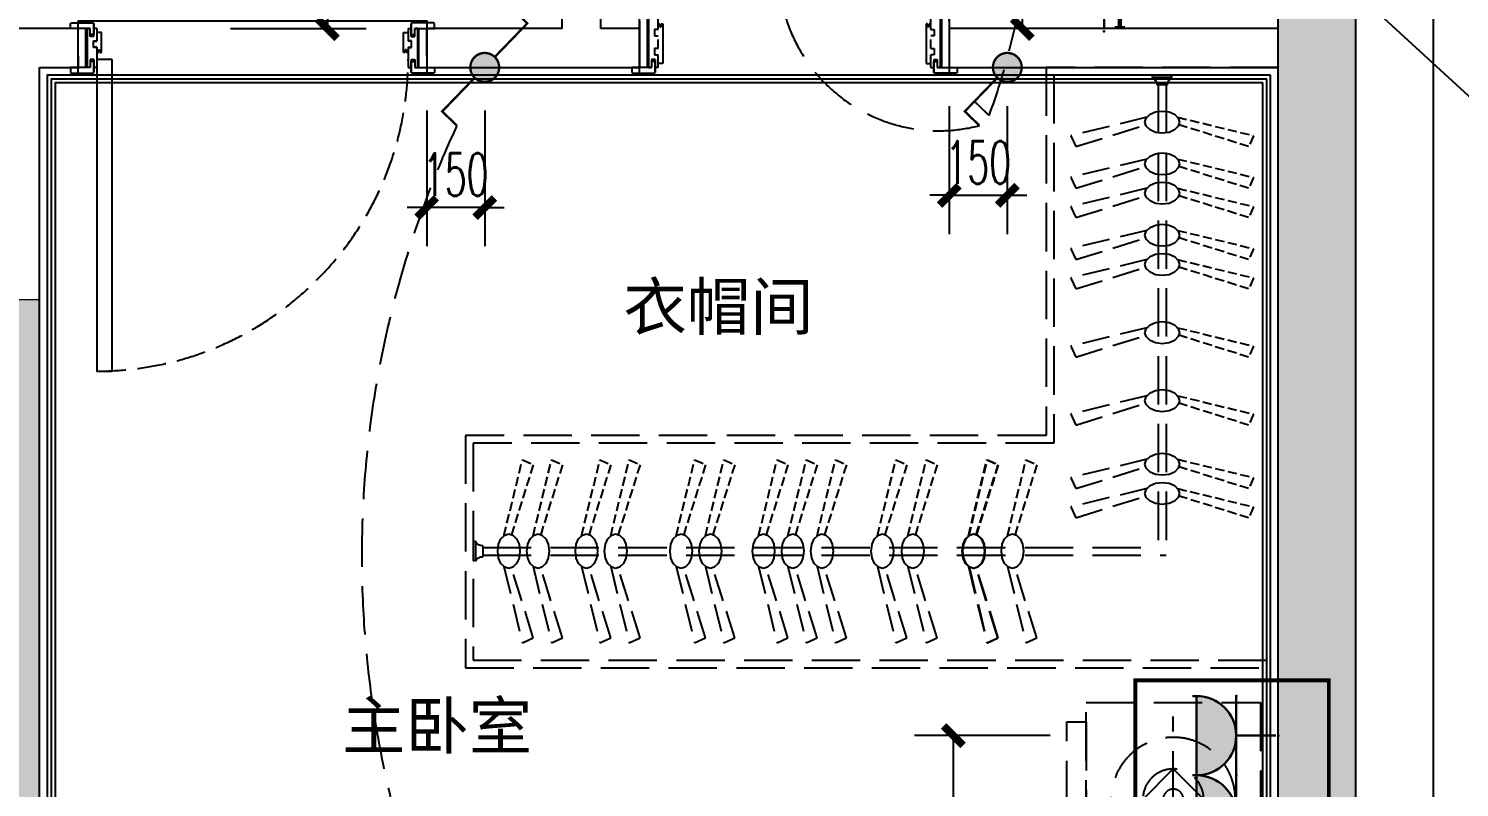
# Model space of a CAD drawing. Extents: x 184967 to 628822, y -100826 to 121332.
# Drawn here: x 402677 to 406373, y 38015 to 39974 of the extents above; entities that cross this region are included whole.
import ezdxf
from ezdxf.enums import TextEntityAlignment as Align

# ---------------------------------------------------------------- set-up
doc = ezdxf.new("R2010")
doc.units = 0
doc.header["$MEASUREMENT"] = 0
doc.linetypes.add('__DASH', pattern=[0.35, 0.25, -0.1])
doc.linetypes.add('DASH', pattern=[0.35, 0.25, -0.1])
for name, color, linetype in [('0-固定家具到顶', 55, 'Continuous'), ('0-活动家具', 55, 'Continuous'), ('E-给水', 34, 'Continuous'), ('E02-灯具开关连线', 6, 'Continuous'), ('KP12.00 Level 23 Keyplan$0$IFF-FURN-DETAIL', 250, 'Continuous'), ('P11-平面门套', 47, 'Continuous'), ('P11-平面门扇', 47, 'Continuous'), ('P13-文字说明', 52, 'Continuous'), ('T-灯具尺寸', 55, 'Continuous'), ('T03-天花造型', 30, 'Continuous'), ('WALL', 145, 'Continuous'), ('看线', 67, 'Continuous')]:
    doc.layers.add(name, color=color, linetype=linetype)
for name, color, linetype, lineweight in [('4#6#-col-2F~31F$0$COLU', 7, 'Continuous', 0), ('4#6#-col-2F~31F$0$COLU_HATCH', 251, 'Continuous', 0), ('E-插座', 60, 'Continuous', 30)]:
    doc.layers.add(name, color=color, linetype=linetype, lineweight=lineweight)
doc.styles.add('_TCH_LABEL', font='COMPLEX', dxfattribs={"bigfont": 'GBCBIG'})
doc.styles.get("Standard").update_dxf_attribs({"font": 'gbenor.shx', "bigfont": 'gbcbig.shx'})
doc.styles.add('尺寸标注', font='txt.shx', dxfattribs={"width": 0.6, "height": 110})
doc.styles.add('文字标注', font='')
doc.styles.get('文字标注').set_extended_font_data('SimSun')
doc.dimstyles.new('1-50', dxfattribs={"dimscale": 50, "dimtxt": 110, "dimasz": 1, "dimexe": 2, "dimexo": 2, "dimgap": 0.6, "dimtad": 1, "dimdec": 0, "dimrnd": 5, "dimtxsty": '尺寸标注', "dimblk": 'ARCHTICK', "dimcen": 2.5, "dimclrd": 251, "dimclre": 251, "dimclrt": 50, "dimadec": 0, "dimazin": 0, "dimtfac": 1, "dimtdec": 0, "dimtix": 1, "dimtmove": 2, "dimatfit": 3, "dimldrblk": 'DOT', "dimfxl": 1, "dimarcsym": 0})
doc.dimstyles.new('标注', dxfattribs={"dimtxt": 2.5, "dimasz": 1.5, "dimexe": 1.25, "dimexo": 0.625, "dimgap": 0, "dimtad": 1, "dimdsep": 46, "dimtxsty": 'Standard', "dimblk": 'z', "dimcen": 2.5, "dimadec": 0, "dimazin": 0, "dimtm": 1e-09, "dimtfac": 1, "dimtmove": 0, "dimatfit": 3, "dimldrblk": 'z', "dimfxl": 1, "dimarcsym": 0})

# ---------------------------------------------------------------- blocks, each defined once
blk = doc.blocks.new('*U913')
h = blk.add_hatch(color=256)
edge = h.paths.add_edge_path()
edge.add_ellipse((117.692261023738, 211.010664521014), major_axis=(72.28993609263809, 72.2899360926381), ratio=0.9999999999998557, start_angle=134.9999999999959, end_angle=224.9996776147957)
edge.add_line((117.6916857887234, 108.7772564773466), (117.6928362587226, 108.7772564773466))
edge.add_ellipse((117.692261023738, 211.010664521014), major_axis=(72.28993609263809, 72.2899360926381), ratio=0.9999999999998557, start_angle=225.000322385196, end_angle=314.9999999999959)
edge.add_line((219.9256690690237, 211.010664521014), (15.45885297845223, 211.010664521014))
for p, q in [((15.45885297687346, 221.2340053252292), (15.45885297687346, 211.010664521014)), ((219.9256690706025, 211.010664521014), (15.45885297687346, 211.010664521014)), ((219.9256690706025, 221.2340053252292), (219.9256690706025, 211.010664521014)), ((15.45885297687346, 108.7772564773466), (219.9256690706025, 108.7772564773466)), ((117.692261023738, 108.7772564773466), (117.692261023738, 6.543848433653466))]:
    blk.add_line(p, q)
at = {"extrusion": (0, 0, -1)}
blk.add_ellipse((117.692261023738, 211.010664521014), major_axis=(72.28993609263809, 72.2899360926381), ratio=0.9999999999998557, start_param=0.7853981633975202, end_param=3.926990816987313, dxfattribs=at)
for p in [(15.45885297687346, 108.7772564773466), (219.9256690706025, 108.7772564773466), (117.692261023738, 0.0002235690571978921)]:
    blk.add_point(p)
at = {"style": '_TCH_LABEL', "text_generation_flag": 4}
blk.add_text('P', height=0.004089336318310933, dxfattribs=at).set_placement((117.6802636327775, 0.004073607324016848))
at = {"style": '_TCH_LABEL'}
blk.add_attdef('B', text='', height=84.06593068615378, dxfattribs=at).set_placement((174.5899560559046, 51.23559392852962), align=Align.MIDDLE)
blk = doc.blocks.new('_ArchTick')
at = {"color": 0, "linetype": 'ByBlock', "const_width": 0.4}
blk.add_lwpolyline([(-0.5, -0.5), (0.5, 0.5)], dxfattribs=at)
blk = doc.blocks.new('*D926')
at = {"layer": 'Defpoints', "color": 0, "transparency": 16777216}
for p in [(405905.5467530283, 38148.73281132014), (405066.0809935305, 35348.73281132014), (405905.5467530283, 35348.73281132014)]:
    blk.add_point(p, dxfattribs=at)
at = {"layer": 'E-插座', "color": 251, "lineweight": -2, "transparency": 16777216}
for p, q in [((405316.0809935305, 38148.73281132014), (404966.0809935305, 38148.73281132014)), ((405066.0809935305, 38148.73281132014), (405066.0809935305, 35348.73281132014)), ((405316.0809935305, 35348.73281132014), (404966.0809935305, 35348.73281132014))]:
    blk.add_line(p, q, dxfattribs=at)
at = {"layer": 'E-插座', "color": 251, "lineweight": -2, "transparency": 16777216, "xscale": 50, "yscale": 50, "zscale": 50}
for p, rotation in [((405066.0809935305, 38148.73281132014), 90), ((405066.0809935305, 35348.73281132014), 270)]:
    blk.add_blockref('_ArchTick', p, dxfattribs=dict(at, rotation=rotation))
at = {"layer": 'E-插座', "color": 50, "transparency": 16777216, "insert": (404981.0809935304, 36748.73281132002), "char_height": 110, "attachment_point": 5, "rotation": 90, "style": '尺寸标注'}
blk.add_mtext('2800', dxfattribs=at)
blk = doc.blocks.new('_Dot')
at = {"color": 0, "linetype": 'ByBlock', "lineweight": -2}
blk.add_line((-0.5, 0), (-1, 0), dxfattribs=at)
at = {"color": 0, "linetype": 'ByBlock', "const_width": 0.5}
blk.add_lwpolyline([(-0.25, 0, 1), (0.25, 0, 1)], format="xyb", close=True, dxfattribs=at)
blk = doc.blocks.new('*D970')
at = {"layer": 'Defpoints', "color": 0, "linetype": 'ByBlock', "transparency": 16777216}
for p in [(405905.5467530283, 40423.73281932778), (405244.0000000005, 39973.73281932778), (405905.5467367341, 39973.73281932778)]:
    blk.add_point(p, dxfattribs=at)
at = {"layer": 'E-给水', "color": 251, "lineweight": -2, "transparency": 16777216}
for p, q in [((405494.0000000005, 40423.73281932778), (405144.0000000005, 40423.73281932778)), ((405244.0000000005, 40423.73281932778), (405244.0000000005, 39973.73281932778)), ((405494.0000000005, 39973.73281932778), (405144.0000000005, 39973.73281932778))]:
    blk.add_line(p, q, dxfattribs=at)
at = {"layer": 'E-给水', "color": 251, "linetype": 'ByBlock', "lineweight": -2, "transparency": 16777216, "xscale": 50, "yscale": 50, "zscale": 50}
for p, rotation in [((405244.0000000005, 40423.73281932778), 90), ((405244.0000000005, 39973.73281932778), 270)]:
    blk.add_blockref('_ArchTick', p, dxfattribs=dict(at, rotation=rotation))
at = {"layer": 'E-给水', "color": 50, "linetype": 'ByBlock', "transparency": 16777216, "insert": (405159.0000000003, 40198.73281932766), "char_height": 110, "attachment_point": 5, "rotation": 90, "style": '尺寸标注'}
blk.add_mtext('450', dxfattribs=at)
blk = doc.blocks.new('z')
blk.add_line((0, 0), (-1, -1.0232e-12))
blk.add_lwpolyline([(-1.171243120491743, 1.173285600293843, 0.36, 0.21, 0), (0, 0, 0.21, 0.36, 0), (-1.17124312049778, -1.173285600307485, 0.36, 0.36, 0)], format="xyseb")
blk = doc.blocks.new('*D1024')
at = {"layer": 'Defpoints', "color": 0, "linetype": 'ByBlock', "transparency": 16777216}
for p in [(403335.5468410215, 40573.73284154406), (402805.5468410216, 39973.73283412973), (403449.0000000005, 39973.73283412973)]:
    blk.add_point(p, dxfattribs=at)
at = {"layer": 'T-灯具尺寸', "color": 251, "lineweight": -2, "transparency": 16777216}
for p, q in [((403435.5468410215, 40573.73284154406), (403549.0000000005, 40573.73284154406)), ((403449.0000000005, 40573.73284154406), (403449.0000000005, 39973.73283412973)), ((403199.0000000005, 39973.73283412973), (403549.0000000005, 39973.73283412973))]:
    blk.add_line(p, q, dxfattribs=at)
at = {"layer": 'T-灯具尺寸', "color": 251, "linetype": 'ByBlock', "lineweight": -2, "transparency": 16777216, "xscale": 50, "yscale": 50, "zscale": 50}
for p, rotation in [((403449.0000000005, 40573.73284154406), 90), ((403449.0000000005, 39973.73283412973), 270)]:
    blk.add_blockref('_ArchTick', p, dxfattribs=dict(at, rotation=rotation))
at = {"layer": 'T-灯具尺寸', "color": 50, "linetype": 'ByBlock', "transparency": 16777216, "insert": (403364.0000000003, 40273.73283783677), "char_height": 110, "attachment_point": 5, "rotation": 90, "style": '尺寸标注'}
blk.add_mtext('600', dxfattribs=at)
blk = doc.blocks.new('*U52')
h = blk.add_hatch(color=256)
edge = h.paths.add_edge_path()
edge.add_arc((-1.56915918814846e-09, -3.135669499466292e-10), 62.10000000139564, -127.2198858071806, -82.21988580729841)
edge.add_arc((-1.743280421387983e-09, -1.813064646429407e-10), 62.10000000149572, -82.21988580715593, -37.21988580716038)
edge.add_arc((-1.603983412273033e-09, -2.871148699943555e-10), 62.1000000013083, -37.21988580716069, 7.78011419285809)
edge.add_arc((-1.546379592406455e-09, -3.324852827339241e-10), 62.10000000121783, 7.780114192900837, 52.78011419291992)
edge.add_arc((-1.673631860522179e-09, -2.342107100898074e-10), 62.10000000122108, 52.78011419277895, 97.78011419284384)
edge.add_arc((-1.511555368281882e-09, -3.589373626861984e-10), 62.10000000138753, -262.2198858070278, -217.2198858069993)
edge.add_arc((-1.824973610636357e-09, -1.208684720310946e-10), 62.10000000108983, -217.2198858069997, -172.2198858069997)
edge.add_arc((-1.359716408351157e-09, -1.803052346919156e-10), 62.1000000015266, -172.2198858071558, -127.2198858072611)
at = {"const_width": 9.936000000213985}
for points in [[(-8.406582733408314, 61.52836229661051), (-35.66610994495528, 261.0427332916591), (-122.6803543755188, 249.1540299765452)], [(8.40658273357362, -61.52836229683943), (35.66610994525934, -261.0427332917075), (122.6803543756966, -249.1540299767852)]]:
    blk.add_lwpolyline(points, dxfattribs=at)
blk.add_lwpolyline([(-37.56277055767007, -49.45147387296431, 0.1989123673796352), (8.406582733570012, -61.52836229683994, 0.1989123673796269), (49.4514738728953, -37.56277055785021, 0.1989123673796338), (61.5283622966887, 8.406582733400644, 0.1989123673796519), (37.56277055790166, 49.45147387268018, 0.1989123673796731), (-8.406582733408314, 61.52836229661051, 0.1989123673796564), (-49.45147387272334, 37.56277055761304, 0.1989123673796721), (-61.52836229651291, -8.40658273363916, 0.198912367379654)], format="xyb", close=True, dxfattribs=at)
blk = doc.blocks.new('*U315')
h = blk.add_hatch(color=256)
edge = h.paths.add_edge_path()
edge.add_arc((2.151484108099001e-10, -6.974238000939174e-11), 62.10000000139564, -127.2198858071806, -82.21988580729841)
edge.add_arc((4.102717757037622e-11, 6.25181052942971e-11), 62.10000000149572, -82.21988580715593, -37.21988580716038)
edge.add_arc((1.803241866853272e-10, -4.329030005711761e-11), 62.1000000013083, -37.21988580716069, 7.78011419285809)
edge.add_arc((2.379280065519053e-10, -8.866071279668637e-11), 62.10000000121783, 7.780114192900837, 52.78011419291992)
edge.add_arc((1.10675738436181e-10, 9.613859847430588e-12), 62.10000000122108, 52.78011419277895, 97.78011419284384)
edge.add_arc((2.727522306764784e-10, -1.151127927489604e-10), 62.10000000138753, -262.2198858070278, -217.2198858069993)
edge.add_arc((-4.066601167799644e-11, 1.229560979061431e-10), 62.10000000108983, -217.2198858069997, -172.2198858069997)
edge.add_arc((4.24591190607203e-10, 6.351933524532205e-11), 62.1000000015266, -172.2198858071558, -127.2198858072611)
for points, const_width in [([(-8.406582733408314, 61.52836229661051), (-35.66610994495528, 261.0427332916591), (-122.6803543755188, 249.1540299765452)], 9.936000000213985), ([(-114.5400134799443, 189.5743101636155), (-27.52576904937714, 201.4630134787299)], 7.500000000163696)]:
    blk.add_lwpolyline(points, dxfattribs=dict(const_width=const_width))
at = {"const_width": 9.936000000213985}
blk.add_lwpolyline([(-37.56277055767007, -49.45147387296431, 0.1989123673796352), (8.406582733570012, -61.52836229683994, 0.1989123673796269), (49.4514738728953, -37.56277055785021, 0.1989123673796338), (61.5283622966887, 8.406582733400644, 0.1989123673796519), (37.56277055790166, 49.45147387268018, 0.1989123673796731), (-8.406582733408314, 61.52836229661051, 0.1989123673796564), (-49.45147387272334, 37.56277055761304, 0.1989123673796721), (-61.52836229651291, -8.40658273363916, 0.198912367379654)], format="xyb", close=True, dxfattribs=at)
blk = doc.blocks.new('*D1043')
at = {"layer": 'Defpoints', "color": 0, "linetype": 'ByBlock', "transparency": 16777216}
for p in [(405055.5468542403, 39873.73280452582), (405205.5468542404, 39873.73280452556), (405205.5468542404, 39543.49998519805)]:
    blk.add_point(p, dxfattribs=at)
at = {"layer": 'E02-灯具开关连线', "color": 251, "lineweight": -2, "transparency": 16777216}
for p, q in [((405055.5468542403, 39773.73280452582), (405055.5468542403, 39443.49998519805)), ((405205.5468542404, 39773.73280452556), (405205.5468542404, 39443.49998519805)), ((405055.5468542403, 39543.49998519805), (405005.5468542403, 39543.49998519805)), ((405055.5468542403, 39543.49998519805), (405205.5468542404, 39543.49998519805)), ((405205.5468542404, 39543.49998519805), (405255.5468542404, 39543.49998519805))]:
    blk.add_line(p, q, dxfattribs=at)
at = {"layer": 'E02-灯具开关连线', "color": 251, "linetype": 'ByBlock', "lineweight": -2, "transparency": 16777216, "xscale": 50, "yscale": 50, "zscale": 50}
blk.add_blockref('_ArchTick', (405055.5468542403, 39543.49998519805), dxfattribs=at)
at = {"layer": 'E02-灯具开关连线', "color": 251, "linetype": 'ByBlock', "lineweight": -2, "transparency": 16777216, "xscale": 50, "yscale": 50, "zscale": 50, "rotation": 180}
blk.add_blockref('_ArchTick', (405205.5468542404, 39543.49998519805), dxfattribs=at)
at = {"layer": 'E02-灯具开关连线', "color": 50, "linetype": 'ByBlock', "transparency": 16777216, "insert": (405130.5468542404, 39628.49998519805), "char_height": 110, "attachment_point": 5, "style": '尺寸标注'}
blk.add_mtext('150', dxfattribs=at)
blk = doc.blocks.new('*D1044')
at = {"layer": 'Defpoints', "color": 0, "linetype": 'ByBlock', "transparency": 16777216}
for p in [(403705.5468410213, 39873.73280452582), (403855.5468410213, 39873.73280452572), (403705.5468410213, 39511.99998519805)]:
    blk.add_point(p, dxfattribs=at)
at = {"layer": 'E02-灯具开关连线', "color": 251, "lineweight": -2, "transparency": 16777216}
for p, q in [((403705.5468410213, 39761.99998519805), (403705.5468410213, 39411.99998519805)), ((403855.5468410213, 39761.99998519805), (403855.5468410213, 39411.99998519805)), ((403705.5468410213, 39511.99998519805), (403655.5468410213, 39511.99998519805)), ((403855.5468410213, 39511.99998519805), (403705.5468410213, 39511.99998519805)), ((403855.5468410213, 39511.99998519805), (403905.5468410213, 39511.99998519805))]:
    blk.add_line(p, q, dxfattribs=at)
at = {"layer": 'E02-灯具开关连线', "color": 251, "linetype": 'ByBlock', "lineweight": -2, "transparency": 16777216, "xscale": 50, "yscale": 50, "zscale": 50}
blk.add_blockref('_ArchTick', (403705.5468410213, 39511.99998519805), dxfattribs=at)
at = {"layer": 'E02-灯具开关连线', "color": 251, "linetype": 'ByBlock', "lineweight": -2, "transparency": 16777216, "xscale": 50, "yscale": 50, "zscale": 50, "rotation": 180}
blk.add_blockref('_ArchTick', (403855.5468410213, 39511.99998519805), dxfattribs=at)
at = {"layer": 'E02-灯具开关连线', "color": 50, "linetype": 'ByBlock', "transparency": 16777216, "insert": (403780.5468410213, 39596.99998519805), "char_height": 110, "attachment_point": 5, "style": '尺寸标注'}
blk.add_mtext('150', dxfattribs=at)
blk = doc.blocks.new('CTG')
at = {"color": 250, "linetype": 'DASH', "ltscale": 500}
for p, q in [((1599599.023498422, -1552240.778433566), (1599599.023498422, -1552020.182231938)), ((1599599.023498422, -1552162.066947831), (1599520.312012688, -1552240.778433566)), ((1599677.734984157, -1552240.778433566), (1599599.023498422, -1552162.066947831)), ((1599599.023498422, -1552240.778433566), (1599372.339264558, -1552240.778433566)), ((1599520.312012688, -1552240.778433566), (1599599.023498422, -1552319.489919301)), ((1599599.023498422, -1552240.778433566), (1599599.023498422, -1552460.658134645)), ((1599599.023498422, -1552319.489919301), (1599677.734984157, -1552240.778433566)), ((1599599.023498422, -1552240.778433566), (1599812.997915814, -1552240.778433566))]:
    blk.add_line(p, q, dxfattribs=at)
at = {"linetype": 'DASH', "ltscale": 500}
for points in [[(1599849.023498422, -1552465.778433566), (1599849.023498422, -1552015.778433566), (1599349.023498422, -1552015.778433566), (1599349.023498422, -1552465.778433566)], [(1599399.023498422, -1552465.778433566), (1599399.023498422, -1552515.778433566), (1599799.023498422, -1552515.778433566), (1599799.023498422, -1552465.778433566)]]:
    blk.add_lwpolyline(points, close=True, dxfattribs=at)
at = {"color": 250, "linetype": 'DASH', "ltscale": 500}
for major_axis, ratio, start_param, end_param in [((-113.3701593211881, -113.3701593211881), 0.9999999999993581, 3.141592653589664, 9.424777960769251), ((-55.65742532045987, 55.65742532045989), 0.9999999999969932, 4.71238898038482, 10.99557428756441), ((-26.4394873578456, -1.388866266762292), 0.9999999999757856, 4.701327179111829, 10.98451248629141)]:
    blk.add_ellipse((1599599.023498422, -1552240.778433566), major_axis=major_axis, ratio=ratio, start_param=start_param, end_param=end_param, dxfattribs=at)
blk = doc.blocks.new('*U885')
at = {"color": 251}
for p, q in [((20.0805182491531, 124.9999979953245), (20.08051798249334, 74.99999799526708)), ((920.0805166237624, 124.9999979953245), (920.0805167718903, 74.99999799526708))]:
    blk.add_line(p, q, dxfattribs=at)
at = {"layer": 'P11-平面门套', "ltscale": 200}
for p, q in [((-9.0082539828e-06, 168.3999979953478), (1.599990991722734, 169.9999979953245)), ((-9.0082539828e-06, 154.9999979953245), (-9.0082539828e-06, 168.3999979953478)), ((50.9999909916296, 154.9999979953245), (-9.0082539828e-06, 154.9999979953245)), ((1.599990991722734, 169.9999979953245), (58.39999099176929, 169.9999979953245)), ((39.99999099174603, 154.9999979953245), (39.99999093248017, 54.99999799532529)), ((42.99999093248014, 54.99999799532529), (42.999990991746, 154.9999979953245)), ((42.999990991746, 154.9999979953245), (42.99999093248014, 54.99999799532529)), ((50.99999099151318, 134.9999979953245), (50.9999909916296, 154.9999979953245)), ((58.39999099176929, 169.9999979953245), (59.999990991746, 168.3999979953478)), ((59.999990991746, 168.3999979953478), (59.999990991746, 139.9999979953245)), ((59.99999099128036, 134.9999979953245), (59.99999099128036, 166.9552061756803)), ((67.99999099174603, 154.9999979953245), (59.999990991746, 154.9999979953245)), ((67.99999099180422, 102.7828360671374), (67.99999099180422, 154.9999979953245)), ((872.1610438811695, 154.9999979953245), (880.1610438811695, 154.9999979953245)), ((872.161043881111, 102.7828360671374), (872.161043881111, 154.9999979953245)), ((881.7610438811462, 169.9999979953245), (880.1610438811695, 168.3999979953478)), ((880.1610438811695, 168.3999979953478), (880.1610438811695, 139.9999979953245)), ((880.1610438816349, 134.9999979953245), (880.1610438816349, 166.9552061756803)), ((938.5610438811927, 169.9999979953245), (881.7610438811462, 169.9999979953245)), ((889.1610438814023, 134.9999979953245), (889.1610438812859, 154.9999979953245)), ((889.1610438812859, 154.9999979953245), (940.161043881169, 154.9999979953245)), ((897.1610438219035, 54.99999799532529), (897.1610438811695, 154.9999979953245)), ((897.1610438811695, 154.9999979953245), (897.1610438219035, 54.99999799532529)), ((900.1610438811695, 154.9999979953245), (900.1610438219035, 54.99999799532529)), ((940.161043881169, 168.3999979953478), (938.5610438811927, 169.9999979953245)), ((940.161043881169, 154.9999979953245), (940.161043881169, 168.3999979953478)), ((51.99999099151319, 139.9999979953245), (50.99999099151318, 140.9999979953245)), ((59.99999099151319, 134.9999979953245), (50.99999099151318, 134.9999979953245)), ((59.999990991746, 139.9999979953245), (51.99999099151319, 139.9999979953245)), ((67.99999093253837, 103.3983006278257), (67.99999093253837, 126.7828360671382)), ((67.99999099180422, 116.9999979953245), (72.08458863462873, 116.9999979952663)), ((72.08458863457054, 109.2799979950614), (72.08458863462873, 116.9999979952663)), ((75.9153933489797, 109.2799979950614), (75.9153933490379, 116.9999979952663)), ((75.9153933490379, 116.9999979952663), (79.99999099180422, 116.9999979953245)), ((79.99999099180422, 116.9999979953245), (79.99999093253837, 64.99999799532532)), ((860.1610438811113, 116.9999979953245), (860.1610438218453, 64.99999799532532)), ((864.2456415238776, 116.9999979952663), (860.1610438811113, 116.9999979953245)), ((864.2456415239355, 109.2799979950614), (864.2456415238776, 116.9999979952663)), ((872.161043881111, 116.9999979953245), (868.0764462382867, 116.9999979952663)), ((868.0764462383449, 109.2799979950614), (868.0764462382867, 116.9999979952663)), ((872.1610438218453, 103.3983006278257), (872.1610438218453, 126.7828360671382)), ((880.1610438811695, 139.9999979953245), (888.1610438814023, 139.9999979953245)), ((880.1610438814023, 134.9999979953245), (889.1610438814023, 134.9999979953245)), ((888.1610438814023, 139.9999979953245), (889.1610438814023, 140.9999979953245)), ((59.99999093224733, 74.99999799532532), (50.99999093224732, 74.99999799532532)), ((50.99999093224732, 74.99999799532532), (50.99999093236374, 54.99999799532529)), ((67.99999093253837, 103.3983006278257), (58.99999093253837, 103.3983006278257)), ((58.99999093253837, 103.3983006278257), (58.99999093253837, 87.39830062782573)), ((58.99999099180422, 102.7828360671374), (58.99999099180422, 86.78283606713741)), ((67.99999099180422, 102.7828360671374), (58.99999099180422, 102.7828360671374)), ((58.99999093253837, 87.39830062782573), (67.99999093253837, 87.39830062782573)), ((58.99999099180422, 86.78283606713741), (67.99999099180422, 86.78283606713741)), ((59.9999909320145, 74.99999799532532), (59.9999909319563, 41.59999799530201)), ((67.99999093253837, 54.99999799532529), (67.99999093253837, 87.39830062782573)), ((72.08458863457054, 109.2799979950614), (75.9153933489797, 109.2799979950614)), ((868.0764462383449, 109.2799979950614), (864.2456415239355, 109.2799979950614)), ((872.1610438218453, 103.3983006278257), (881.1610438218453, 103.3983006278257)), ((872.161043881111, 102.7828360671374), (881.161043881111, 102.7828360671374)), ((872.1610438218453, 54.99999799532529), (872.1610438218453, 87.39830062782573)), ((881.1610438218453, 87.39830062782573), (872.1610438218453, 87.39830062782573)), ((881.161043881111, 86.78283606713741), (872.161043881111, 86.78283606713741)), ((880.1610438223692, 74.99999799532532), (880.1610438224271, 41.59999799530201)), ((880.1610438221363, 74.99999799532532), (889.1610438221363, 74.99999799532532)), ((881.1610438218453, 103.3983006278257), (881.1610438218453, 87.39830062782573)), ((881.161043881111, 102.7828360671374), (881.161043881111, 86.78283606713741)), ((889.1610438221363, 74.99999799532532), (889.1610438220199, 54.99999799532529)), ((50.99999093236374, 54.99999799532529), (-9.06751984079898e-06, 54.99999799532529)), ((-9.06751984079898e-06, 54.99999799532529), (-9.06751984079898e-06, 41.59999799530201)), ((-9.06751984079898e-06, 41.59999799530201), (1.599990932456876, 39.99999799532529)), ((1.599990932456876, 39.99999799532529), (58.39999093192135, 39.99999799532529)), ((42.99999093248014, 54.99999799532529), (50.99999093248017, 54.99999799532529)), ((51.99999093224733, 69.99999799532532), (50.99999093224732, 68.99999799532532)), ((59.99999093248014, 69.99999799532532), (51.99999093224733, 69.99999799532532)), ((58.39999093192135, 39.99999799532529), (59.9999909319563, 41.59999799530201)), ((59.99999093248014, 41.99999799532529), (59.99999093248014, 69.99999799532532)), ((67.99999093253837, 54.99999799532529), (59.99999093253835, 54.99999799532529)), ((79.99999093253837, 64.99999799532532), (67.99999093253837, 64.99999799532532)), ((860.1610438218453, 64.99999799532532), (872.1610438218453, 64.99999799532532)), ((872.1610438218453, 54.99999799532529), (880.1610438218453, 54.99999799532529)), ((880.1610438219035, 69.99999799532532), (888.1610438221363, 69.99999799532532)), ((880.1610438219035, 41.99999799532529), (880.1610438219035, 69.99999799532532)), ((881.7610438224623, 39.99999799532529), (880.1610438224271, 41.59999799530201)), ((938.5610438219268, 39.99999799532529), (881.7610438224623, 39.99999799532529)), ((888.1610438221363, 69.99999799532532), (889.1610438221363, 68.99999799532532)), ((889.1610438220199, 54.99999799532529), (940.1610438219033, 54.99999799532529)), ((897.1610438219035, 54.99999799532529), (889.1610438219035, 54.99999799532529)), ((940.1610438219033, 41.59999799530201), (938.5610438219268, 39.99999799532529)), ((940.1610438219033, 54.99999799532529), (940.1610438219033, 41.59999799530201))]:
    blk.add_line(p, q, dxfattribs=at)
at = {"layer": 'P11-平面门套'}
for p, q in [((20.08051824921858, 124.9999979952954), (20.08051824921858, 154.9999979953827)), ((920.0805166237258, 124.9999979952954), (920.0805166237258, 154.9999979953247)), ((20.08051798249334, 74.99999799526708), (20.08051798249334, 54.99999799532529)), ((920.0805167718903, 74.99999799526708), (920.0805167718903, 54.99999799532529))]:
    blk.add_line(p, q, dxfattribs=at)
blk = doc.blocks.new('A$C087C765B')
blk.add_lwpolyline([(764.1607779139304, 0.0004472729051485658), (804.1607779139304, 0.0004472733708098531), (804.1607779032202, 804.1615018498851), (764.1607779032202, 804.1615018498851)], close=True)
at = {"color": 250, "linetype": 'DASH', "ltscale": 300}
blk.add_arc((804.1607779139304, 0.0004472733708098531), 804.1610545765143, 90.00000000083378, 180, dxfattribs=at)
blk = doc.blocks.new('*U889')
at = {"color": 251}
for p, q in [((20.0805182491531, 124.9999979953245), (20.08051805657566, 24.99999799526712)), ((820.0805183380944, 124.9999979953245), (820.0805185603047, 24.99999799526712))]:
    blk.add_line(p, q, dxfattribs=at)
at = {"layer": 'P11-平面门套', "ltscale": 200}
for p, q in [((-9.0082539828e-06, 168.3999979953478), (1.599990991722734, 169.9999979953245)), ((-9.0082539828e-06, 154.9999979953245), (-9.0082539828e-06, 168.3999979953478)), ((50.9999909916296, 154.9999979953245), (-9.0082539828e-06, 154.9999979953245)), ((1.599990991722734, 169.9999979953245), (58.39999099176929, 169.9999979953245)), ((39.99999099174603, 154.9999979953245), (39.9999910065625, 4.999997995325344)), ((42.99999100656246, 4.999997995325344), (42.999990991746, 154.9999979953245)), ((42.999990991746, 154.9999979953245), (42.99999100656246, 4.999997995325344)), ((50.99999099151318, 134.9999979953245), (50.9999909916296, 154.9999979953245)), ((58.39999099176929, 169.9999979953245), (59.999990991746, 168.3999979953478)), ((59.999990991746, 168.3999979953478), (59.999990991746, 139.9999979953245)), ((59.99999099128036, 134.9999979953245), (59.99999099128036, 166.9552061756803)), ((67.99999099174603, 154.9999979953245), (59.999990991746, 154.9999979953245)), ((67.99999099180422, 102.7828360671374), (67.99999099180422, 154.9999979953245)), ((772.1610455955015, 154.9999979953245), (780.1610455955015, 154.9999979953245)), ((772.161045595443, 102.7828360671374), (772.161045595443, 154.9999979953245)), ((781.7610455954782, 169.9999979953245), (780.1610455955015, 168.3999979953478)), ((780.1610455955015, 168.3999979953478), (780.1610455955015, 139.9999979953245)), ((780.1610455959669, 134.9999979953245), (780.1610455959669, 166.9552061756803)), ((838.5610455955248, 169.9999979953245), (781.7610455954782, 169.9999979953245)), ((789.1610455957343, 134.9999979953245), (789.1610455956179, 154.9999979953245)), ((789.1610455956179, 154.9999979953245), (840.161045595501, 154.9999979953245)), ((797.1610456103178, 4.999997995325344), (797.1610455955015, 154.9999979953245)), ((797.1610455955015, 154.9999979953245), (797.1610456103178, 4.999997995325344)), ((800.1610455955015, 154.9999979953245), (800.1610456103178, 4.999997995325344)), ((840.161045595501, 168.3999979953478), (838.5610455955248, 169.9999979953245)), ((840.161045595501, 154.9999979953245), (840.161045595501, 168.3999979953478)), ((51.99999099151319, 139.9999979953245), (50.99999099151318, 140.9999979953245)), ((59.99999099151319, 134.9999979953245), (50.99999099151318, 134.9999979953245)), ((59.999990991746, 139.9999979953245), (51.99999099151319, 139.9999979953245)), ((67.99999099180422, 116.9999979953245), (72.08458863462873, 116.9999979952663)), ((72.08458863457054, 109.2799979950614), (72.08458863462873, 116.9999979952663)), ((75.9153933489797, 109.2799979950614), (75.9153933490379, 116.9999979952663)), ((75.9153933490379, 116.9999979952663), (79.99999099180422, 116.9999979953245)), ((79.99999099180422, 116.9999979953245), (79.99999100662069, 14.99999799532536)), ((760.1610455954433, 116.9999979953245), (760.1610456102596, 14.99999799532536)), ((764.2456432382096, 116.9999979952663), (760.1610455954433, 116.9999979953245)), ((764.2456432382676, 109.2799979950614), (764.2456432382096, 116.9999979952663)), ((772.161045595443, 116.9999979953245), (768.0764479526188, 116.9999979952663)), ((768.076447952677, 109.2799979950614), (768.0764479526188, 116.9999979952663)), ((780.1610455955015, 139.9999979953245), (788.1610455957343, 139.9999979953245)), ((780.1610455957343, 134.9999979953245), (789.1610455957343, 134.9999979953245)), ((788.1610455957343, 139.9999979953245), (789.1610455957343, 140.9999979953245)), ((58.99999099180422, 102.7828360671374), (58.99999099180422, 86.78283606713741)), ((67.99999099180422, 102.7828360671374), (58.99999099180422, 102.7828360671374)), ((58.99999099180422, 86.78283606713741), (67.99999099180422, 86.78283606713741)), ((67.99999100662069, 53.39830062782575), (67.99999100662069, 76.78283606713823)), ((72.08458863457054, 109.2799979950614), (75.9153933489797, 109.2799979950614)), ((768.076447952677, 109.2799979950614), (764.2456432382676, 109.2799979950614)), ((772.161045595443, 102.7828360671374), (781.161045595443, 102.7828360671374)), ((781.161045595443, 86.78283606713741), (772.161045595443, 86.78283606713741)), ((772.1610456102596, 53.39830062782575), (772.1610456102596, 76.78283606713823)), ((781.161045595443, 102.7828360671374), (781.161045595443, 86.78283606713741)), ((67.99999100662069, 53.39830062782575), (58.99999100662069, 53.39830062782575)), ((58.99999100662069, 53.39830062782575), (58.99999100662069, 37.39830062782578)), ((58.99999100662069, 37.39830062782578), (67.99999100662069, 37.39830062782578)), ((67.99999100662069, 4.999997995325344), (67.99999100662069, 37.39830062782578)), ((772.1610456102596, 53.39830062782575), (781.1610456102596, 53.39830062782575)), ((772.1610456102596, 4.999997995325344), (772.1610456102596, 37.39830062782578)), ((781.1610456102596, 37.39830062782578), (772.1610456102596, 37.39830062782578)), ((781.1610456102596, 53.39830062782575), (781.1610456102596, 37.39830062782578)), ((50.99999100644607, 4.999997995325344), (-8.993437518300255e-06, 4.999997995325344)), ((-8.993437518300255e-06, 4.999997995325344), (-8.993437518300255e-06, -8.400002004697939)), ((42.99999100656246, 4.999997995325344), (50.9999910065625, 4.999997995325344)), ((59.99999100632965, 24.99999799532536), (50.99999100632964, 24.99999799532536)), ((50.99999100632964, 24.99999799532536), (50.99999100644607, 4.999997995325344)), ((51.99999100632965, 19.99999799532536), (50.99999100632964, 18.99999799532536)), ((59.99999100656246, 19.99999799532536), (51.99999100632965, 19.99999799532536)), ((59.99999100609682, 24.99999799532536), (59.99999100603862, -8.400002004697939)), ((59.99999100656246, -8.000002004674656), (59.99999100656246, 19.99999799532536)), ((67.99999100662069, 4.999997995325344), (59.99999100662068, 4.999997995325344)), ((79.99999100662069, 14.99999799532536), (67.99999100662069, 14.99999799532536)), ((760.1610456102596, 14.99999799532536), (772.1610456102596, 14.99999799532536)), ((772.1610456102596, 4.999997995325344), (780.1610456102596, 4.999997995325344)), ((780.1610456107835, 24.99999799532536), (780.1610456108415, -8.400002004697939)), ((780.1610456105507, 24.99999799532536), (789.1610456105507, 24.99999799532536)), ((780.1610456103178, 19.99999799532536), (788.1610456105507, 19.99999799532536)), ((780.1610456103178, -8.000002004674656), (780.1610456103178, 19.99999799532536)), ((788.1610456105507, 19.99999799532536), (789.1610456105507, 18.99999799532536)), ((789.1610456105507, 24.99999799532536), (789.1610456104343, 4.999997995325344)), ((789.1610456104343, 4.999997995325344), (840.1610456103176, 4.999997995325344)), ((797.1610456103178, 4.999997995325344), (789.1610456103178, 4.999997995325344)), ((840.1610456103176, 4.999997995325344), (840.1610456103176, -8.400002004697939)), ((-8.993437518300255e-06, -8.400002004697939), (1.599991006539199, -10.00000200467466)), ((1.599991006539199, -10.00000200467466), (58.39999100600367, -10.00000200467466)), ((58.39999100600367, -10.00000200467466), (59.99999100603862, -8.400002004697939)), ((781.7610456108766, -10.00000200467466), (780.1610456108415, -8.400002004697939)), ((838.5610456103411, -10.00000200467466), (781.7610456108766, -10.00000200467466)), ((840.1610456103176, -8.400002004697939), (838.5610456103411, -10.00000200467466))]:
    blk.add_line(p, q, dxfattribs=at)
at = {"layer": 'P11-平面门套'}
for p, q in [((20.08051824921858, 124.9999979952954), (20.08051824921858, 154.9999979953827)), ((820.0805183380578, 124.9999979952954), (820.0805183380578, 154.9999979953247)), ((20.08051805657566, 24.99999799526712), (20.08051805657566, 4.999997995325344)), ((820.0805185603047, 24.99999799526712), (820.0805185603047, 4.999997995325344))]:
    blk.add_line(p, q, dxfattribs=at)
blk = doc.blocks.new('KP12.00 Level 23 Keyplan$0$HBA-Hanger')
at = {"color": 250, "linetype": 'DASH', "ltscale": 100}
blk.add_polyline3d([(-41.9496, 43.4272, 0), (-248.539, -6.68425, 0), (-234.963, -36.2244, 0), (-45.5965, 22.9304, 0)], dxfattribs=at)
at = {"color": 250, "linetype": 'DASH', "ltscale": 300}
blk.add_polyline3d([(-46.9451, 30.1133, 0), (-43.7782, 19.371, 0), (-33.1952, 8.819989999999999, 0), (-18.7283, 2.44564, 0), (0, 0, 0), (18.7283, 2.44564, 0), (33.1952, 8.819989999999999, 0), (43.7782, 19.371, 0), (46.9451, 30.1133, 0), (43.7782, 40.8557, 0), (33.1952, 51.4067, 0), (18.7283, 57.78100000000001, 0), (0, 60.2267, 0), (-18.7283, 57.78100000000001, 0), (-33.1952, 51.4067, 0), (-43.7782, 40.8557, 0)], close=True, dxfattribs=at)
blk.add_polyline3d([(41.9496, 43.4272, 0), (248.539, -6.68425, 0), (234.963, -36.2244, 0), (45.5965, 22.9304, 0)], dxfattribs=at)
blk = doc.blocks.new('KP12.00 Level 23 Keyplan$0$A$C09FB1370')
at = {"layer": 'KP12.00 Level 23 Keyplan$0$IFF-FURN-DETAIL'}
for p, q in [((-25, 14), (-25, -14)), ((-25, 14), (-25, -14)), ((-6, 25), (-6, -25)), ((-6, 25), (0, 25)), ((-6, 25), (0, 25)), ((-6, 25), (-6, -25)), ((0, 25), (0, -25)), ((-6, -25), (0, -25)), ((-6, -25), (0, -25))]:
    blk.add_line(p, q, dxfattribs=at)
for centre, start, end in [((-25.0201957081445, 35.9439744050615), 270.052731042177, 330.08443460519), ((-25.0201957081445, 35.9439744050615), 270.052731042177, 330.08443460519), ((-25.0201957081445, -35.9439744055271), 29.9155653948102, 89.94726895782351), ((-25.0201957081445, -35.9439744055271), 29.9155653948102, 89.94726895782351)]:
    blk.add_arc(centre, 21.9439836986288, start, end, dxfattribs=at)

msp = doc.modelspace()

# ---------------------------------------------------------------- hatches: boundary and pattern name
at = {"layer": '4#6#-col-2F~31F$0$COLU_HATCH'}
for points in [[(405905.5467367859, 34973.73280372279), (406105.5467368175, 34973.73280372279), (406105.5467367947, 40973.73280304478), (405905.5467367314, 40973.73280304385), (405905.5467367458, 35173.73280444968), (405705.5468457254, 35173.73280372279), (405705.5468457254, 34973.73280372279)], [(402905.5468457743, 34973.73280398949), (402905.5468457743, 35173.73280306248), (402705.5467503254, 35173.73280318122), (402705.5467373768, 35173.73280318285), (402705.5467496241, 39073.73280314839), (402705.5467368604, 39073.73280314839), (402705.5467496018, 39273.73280310625), (402505.546764862, 39273.73280263966), (402505.5467520963, 39073.73280268459), (402505.5467367123, 39073.73280309438), (402505.5467366927, 35973.73280448577), (402005.5467369609, 35973.73280451674), (402005.5467369577, 35773.73280448274), (402505.5467366927, 35773.73280448461), (402505.5467366927, 34973.73280372185)]]:
    msp.add_hatch(color=252, dxfattribs=at).paths.add_polyline_path(points)

# ---------------------------------------------------------------- linework, layer by layer
at = {"layer": '0-活动家具', "color": 250, "linetype": '__DASH', "ltscale": 500}
for p, q in [((405595.6338902462, 39828.73281927718), (405595.6007794113, 38634.72710058402)), ((405615.6338902462, 39828.73281927718), (405615.6002247782, 38614.72654598171)), ((403850.5467367097, 38634.77549247642), (405595.6007794113, 38634.72710058402)), ((403850.5467367097, 38614.77549247642), (405615.6002247782, 38614.72654598171))]:
    msp.add_line(p, q, dxfattribs=at)
at = {"layer": '0-活动家具', "linetype": '__DASH', "ltscale": 500}
msp.add_lwpolyline([(405905.5467367051, 39873.73281928353), (405305.5467367051, 39873.7328192709), (405305.5467367051, 38923.73281928353), (403805.5467367097, 38923.73281928353), (403805.5467367097, 38323.73281928353), (405905.5467367377, 38323.73281932776), (405905.5467367051, 39873.73281928353)], dxfattribs=at)
at = {"layer": '0-活动家具', "color": 250, "linetype": '__DASH', "ltscale": 500}
msp.add_lwpolyline([(405885.5467367055, 39853.73281928312), (405325.5467367051, 39853.7328192713), (405325.5467367051, 38903.73281928353), (403825.5467367097, 38903.73281928353), (403825.5467367097, 38343.73281928395), (405885.5467367373, 38343.73281932734)], close=True, dxfattribs=at)
at = {"layer": '4#6#-col-2F~31F$0$COLU', "color": 6}
for points in [[(405905.5467367859, 34973.73280372279), (406105.5467368175, 34973.73280372279), (406105.5467367947, 40973.73280304478), (405905.5467367314, 40973.73280304385), (405905.5467367458, 35173.73280444968), (405705.5468457254, 35173.73280372279), (405705.5468457254, 34973.73280372279), (405905.5467367458, 34973.73280372279)], [(402705.5467496688, 35173.73280318122), (402705.5467496688, 35273.73280447599), (402705.5467367197, 35273.73280447762), (402705.5467496241, 39073.73280314839), (402705.5467368604, 39073.73280314839), (402705.5467496134, 39273.73280310625), (402505.546764862, 39273.73280263966), (402505.5467520963, 39073.73280268459), (402505.5467367123, 39073.73280309438), (402505.5467366927, 35973.73280448577), (402005.5467369609, 35973.73280451674), (402005.5467369577, 35773.73280448274), (402505.5467366927, 35773.73280448461), (402505.5467366927, 34973.73280372185), (402705.5467367188, 34973.73280449462), (402905.5468457743, 34973.73280449644), (402905.5468457743, 35173.73280449644), (402705.5467496688, 35173.73280318122)]]:
    msp.add_lwpolyline(points, dxfattribs=at)
at = {"layer": 'E-插座', "linetype": '__DASH', "ltscale": 250, "const_width": 10}
msp.add_lwpolyline([(405536.5, 38291.5), (406036, 38291.5), (406036, 35068), (405536.5, 35068)], close=True, dxfattribs=at)
at = {"layer": 'E02-灯具开关连线', "color": 6, "linetype": 'DASH', "ltscale": 500}
for centre, radius, start, end in [((403535.2903070168, 40347.6130941033), 1730.015356969547, 339.7706600113251, 24.81677191731197), ((405029.0704628567, 40124.6342565833), 414.5261996224798, 122.6310275302627, 284.5921894540242), ((406180.6418808606, 38610.97542184094), 2642.712496714146, 155.1041306701613, 224.8029636621822)]:
    msp.add_arc(centre, radius, start, end, dxfattribs=at)
at = {"layer": 'T03-天花造型', "color": 55, "linetype": 'ByBlock'}
for points in [[(402805.5468410213, 39993.73283412971), (403705.5468410213, 39993.73283412971), (403705.5468410213, 39853.73284893166), (402805.5468410213, 39853.73284893166)], [(404255.5469344472, 40023.73212412528), (405055.5469344917, 40023.73212412528), (405055.5468539588, 39853.73284893166), (404255.5468539143, 39853.73284893166)], [(405885.546736852, 39853.73284893166), (402725.5467334927, 39853.73284893166), (402725.5467334927, 35193.73283278511), (405885.546736852, 35193.73283278511)], [(405865.546736852, 39833.73284893166), (402745.5467334927, 39833.73284893166), (402745.5467334927, 35213.73283278511), (405865.546736852, 35213.73283278511)]]:
    msp.add_lwpolyline(points, close=True, dxfattribs=at)
at = {"layer": 'T03-天花造型', "color": 8, "linetype": 'ByBlock'}
msp.add_lwpolyline([(405875.546736852, 39843.73284893166), (402735.5467334927, 39843.73284893166), (402735.5467334927, 35203.73283278511), (405875.546736852, 35203.73283278511)], close=True, dxfattribs=at)
at = {"layer": 'WALL'}
for p, q in [((404055.5467530281, 39973.73281932776), (404055.5467530281, 41773.73281932776)), ((404155.5467530281, 39973.73281932776), (404155.5467530281, 41773.73281932776)), ((405905.5467530281, 39873.73281932776), (405905.5467530281, 40973.73281932776)), ((406105.5467530281, 39873.73281932776), (406105.5467530281, 40873.73281932776)), ((404155.5467530281, 39973.73281932776), (404155.5467530281, 40123.73281932776)), ((402805.5468410213, 39973.73281932776), (402605.5467530281, 39973.73281932776)), ((402805.5468410213, 39873.73281932776), (402805.5468410213, 39973.73281932776)), ((404055.5467530281, 39973.73281932776), (403705.5468410213, 39973.73281932776)), ((403705.5468410213, 39973.73281932776), (403705.5468410213, 39873.73281932776)), ((404255.5468539588, 39973.73281932776), (404155.5467530281, 39973.73281932776)), ((404255.5468539588, 39873.73281932776), (404255.5468539588, 39973.73281932776)), ((405905.5467530281, 39973.73281932776), (405055.5468539588, 39973.73281932776)), ((405055.5468539588, 39973.73281932776), (405055.5468539588, 39873.73281932776)), ((402705.5467530281, 39873.73281932776), (402805.5468410213, 39873.73281932776)), ((402705.5467530281, 35873.73281932776), (402705.5467530281, 39873.73281932776)), ((403725.6273668014, 39873.73281932776), (404255.5468539588, 39873.73281932776)), ((405055.5468539588, 39873.73281932776), (405905.5467530281, 39873.73281932776)), ((405905.5467530281, 34573.73281932776), (405905.5467530281, 39873.73281932776)), ((406105.5467530281, 34373.73281932776), (406105.5467530281, 39873.73281932776))]:
    msp.add_line(p, q, dxfattribs=at)
at = {"layer": '看线'}
msp.add_lwpolyline([(406305.5469573952, 40873.73278727048), (406305.5469573952, 34373.73278726605), (406305.5469573952, 34173.73278726605), (402905.5469573952, 34173.73278730796), (402905.5469573952, 33773.73278730796), (395305.5468539651, 33773.73278730796)], dxfattribs=at)

# ---------------------------------------------------------------- block references
at = {"layer": '0-固定家具到顶', "color": 250, "extrusion": (0, 0, -1), "zscale": -1, "rotation": 90}
msp.add_blockref('KP12.00 Level 23 Keyplan$0$A$C09FB1370', (-405605.5467367052, 39853.73281927721), dxfattribs=at)
at = {"layer": '0-固定家具到顶', "color": 250, "extrusion": (0, 0, -1), "zscale": -1}
msp.add_blockref('KP12.00 Level 23 Keyplan$0$A$C09FB1370', (-403825.5467367097, 38624.68833893549), dxfattribs=at)
at = {"layer": '0-活动家具', "color": 250, "linetype": '__DASH', "ltscale": 500, "extrusion": (0, 0, -1), "zscale": -0.950000000186924}
for p, xscale, yscale, rotation in [((-405605.7365502167, 39703.74346879622), 0.950000000186924, 0.950000000186924, 6.866455087404911e-05), ((-405605.7365502167, 39595.94935839853), 0.950000000186924, 0.950000000186924, 6.866455087404911e-05), ((-405605.7365502167, 39520.47802929624), 0.950000000186924, 0.950000000186924, 6.866455087404911e-05), ((-405605.7365502167, 39411.81401084873), 0.950000000186924, 0.950000000186924, 6.866455087404911e-05), ((-405605.7365502167, 39336.34268174644), 0.950000000186924, 0.950000000186924, 6.866455087404911e-05), ((-405605.7365502167, 39160.29975348138), 0.950000000186924, 0.950000000186924, 6.866455087404911e-05), ((-405605.7365502167, 38984.82842437908), 0.950000000186924, 0.950000000186924, 6.866455087404911e-05), ((-403946.4000323738, 38624.87815244694), 0.9500000001869244, 0.9500000001869244, 270.0000686645509), ((-404021.8713614761, 38624.87815244694), 0.9500000001869244, 0.9500000001869244, 270.0000686645509), ((-404146.8946353684, 38624.87815244694), 0.9500000001869244, 0.9500000001869244, 270.0000686645509), ((-404222.3659644707, 38624.87815244694), 0.9500000001869244, 0.9500000001869244, 270.0000686645509), ((-404391.4758134508, 38624.87815244694), 0.9500000001869244, 0.9500000001869244, 270.0000686645509), ((-404466.9471425531, 38624.87815244694), 0.9500000001869244, 0.9500000001869244, 270.0000686645509), ((-404604.4422808518, 38624.87815244694), 0.9500000001869244, 0.9500000001869244, 270.0000686645509), ((-404679.9136099541, 38624.87815244694), 0.9500000001869244, 0.9500000001869244, 270.0000686645509), ((-404755.3849391532, 38624.87815244601), 0.9500000001869244, 0.9500000001869244, 270.0000686645509), ((-404911.327729654, 38624.87815244601), 0.9500000001869244, 0.9500000001869244, 270.0000686645509), ((-404989.8657473535, 38624.87815244601), 0.9500000001869244, 0.9500000001869244, 270.0000686645509), ((-405146.4101416919, 38624.87815244601), 0.9500000001869244, 0.9500000001869244, 270.0000686645509), ((-405147.8721239924, 38624.87815244601), 0.9500000001869244, 0.9500000001869244, 270.0000686645509), ((-405247.3761078705, 38624.87815244601), 0.9500000001869244, 0.9500000001869244, 270.0000686645509), ((-405605.7365502167, 38820.83952391273), 0.950000000186924, 0.950000000186924, 6.866455087404911e-05), ((-405605.7365502167, 38745.36819481043), 0.950000000186924, 0.950000000186924, 6.866455087404911e-05)]:
    msp.add_blockref('KP12.00 Level 23 Keyplan$0$HBA-Hanger', p, dxfattribs=dict(at, xscale=xscale, yscale=yscale, rotation=rotation))
at = {"layer": '0-活动家具', "linetype": '__DASH', "ltscale": 0.4, "xscale": -1, "rotation": 270}
msp.add_blockref('CTG', (1957874.979869556, -1561614.916667613), dxfattribs=at)
at = {"layer": 'E-插座'}
msp.add_blockref('*U913', (405337.8544920044, 39967.18897094962), dxfattribs=at).add_auto_attribs({'B': 'F'})
at = {"layer": 'E-插座', "rotation": 89.99999999999999}
for p in [(405905.5508103457, 38031.05254768734), (405905.5508103457, 37826.58573159362)]:
    msp.add_blockref('*U913', p, dxfattribs=at)
at = {"layer": 'E02-灯具开关连线', "color": 6, "xscale": 0.5999999999999953, "yscale": 0.5999999999999953, "zscale": 0.5999999999999953}
for name, p, rotation in [('*U52', (403855.5468410213, 39873.73280452588), 308.1687306216383), ('*U315', (405205.5468542403, 39873.73280452543), 128.1687306216383)]:
    msp.add_blockref(name, p, dxfattribs=dict(at, rotation=rotation))
at = {"layer": 'P11-平面门套', "xscale": -1}
msp.add_blockref('*U889', (405075.6273722969, 39868.73282133244), dxfattribs=at)
at = {"layer": 'P11-平面门套', "rotation": 180}
msp.add_blockref('*U885', (403725.6273577932, 40028.73281732309), dxfattribs=at)
at = {"layer": 'P11-平面门扇', "rotation": 180}
msp.add_blockref('A$C087C765B', (403657.6270918853, 39893.73326664037), dxfattribs=at)

# ---------------------------------------------------------------- texts
at = {"layer": 'P13-文字说明', "color": 52, "style": '文字标注'}
for s, p in [('衣帽间', (404214.2807505886, 39196.31549717102)), ('主卧室', (403487.0621878143, 38114.50622589198, 1.59961798e-08))]:
    msp.add_text(s, height=119.9976000479991, dxfattribs=at).set_placement(p)

# ---------------------------------------------------------------- dimensions: what is measured, and where the dimension line sits
at = {"layer": 'E-插座'}
dim = msp.add_linear_dim(base=(405066.0809935305, 35348.73281132014), p1=(405905.5467530281, 38148.73281132012), p2=(405905.5467530281, 35348.73281132012), angle=90, dimstyle='1-50', override={"dimfxl": 5, "dimfxlon": 1}, dxfattribs=at)
dim.commit()
dim.dimension.update_dxf_attribs({"geometry": '*D926', "text_midpoint": (404981.0809935304, 36748.73281132002)})
at = {"layer": 'E-给水', "color": 1, "linetype": 'ByBlock'}
dim = msp.add_linear_dim(base=(405244.0000000005, 39973.73281932778), p1=(405905.5467530281, 40423.73281932776), p2=(405905.5467367339, 39973.73281932776), angle=90, dimstyle='1-50', override={"dimfxl": 5, "dimfxlon": 1}, dxfattribs=at)
dim.commit()
dim.dimension.update_dxf_attribs({"geometry": '*D970', "text_midpoint": (405159.0000000003, 40198.73281932766)})
at = {"layer": 'E02-灯具开关连线', "color": 1, "linetype": 'ByBlock'}
for base, p1, p2, picture, middle in [((403705.5468410213, 39511.99998519805), (403855.5468410213, 39873.73280452572), (403705.5468410213, 39873.73280452582), '*D1044', (403780.5468410213, 39596.99998519805)), ((405205.5468542404, 39543.49998519805), (405055.5468542403, 39873.73280452582), (405205.5468542404, 39873.73280452556), '*D1043', (405130.5468542404, 39628.49998519805))]:
    dim = msp.add_linear_dim(base=base, p1=p1, p2=p2, dimstyle='1-50', override={"dimfxl": 5, "dimfxlon": 1}, dxfattribs=at)
    dim.commit()
    dim.dimension.update_dxf_attribs({"geometry": picture, "text_midpoint": middle})
at = {"layer": 'T-灯具尺寸', "color": 1, "linetype": 'ByBlock'}
dim = msp.add_linear_dim(base=(403449.0000000005, 39973.73283412973), p1=(403335.5468410213, 40573.73284154404), p2=(402805.5468410213, 39973.73283412971), angle=90, dimstyle='1-50', override={"dimfxl": 5, "dimfxlon": 1}, dxfattribs=at)
dim.commit()
dim.dimension.update_dxf_attribs({"geometry": '*D1024', "text_midpoint": (403364.0000000003, 40273.73283783677)})

# ---------------------------------------------------------------- leaders
at = {"layer": 'E-给水'}
msp.add_leader([(405735.368015122, 40408.71729342482, -6.894340875746146), (406627.0923421261, 39588.15086804604, -6.894340875746146), (408254.3765577453, 39588.15086804604, -6.894340875746146)], dimstyle='标注', override={"dimscale": 75.00000238198226, "dimasz": 1}, dxfattribs=at)

doc.saveas('drawing.dxf')
